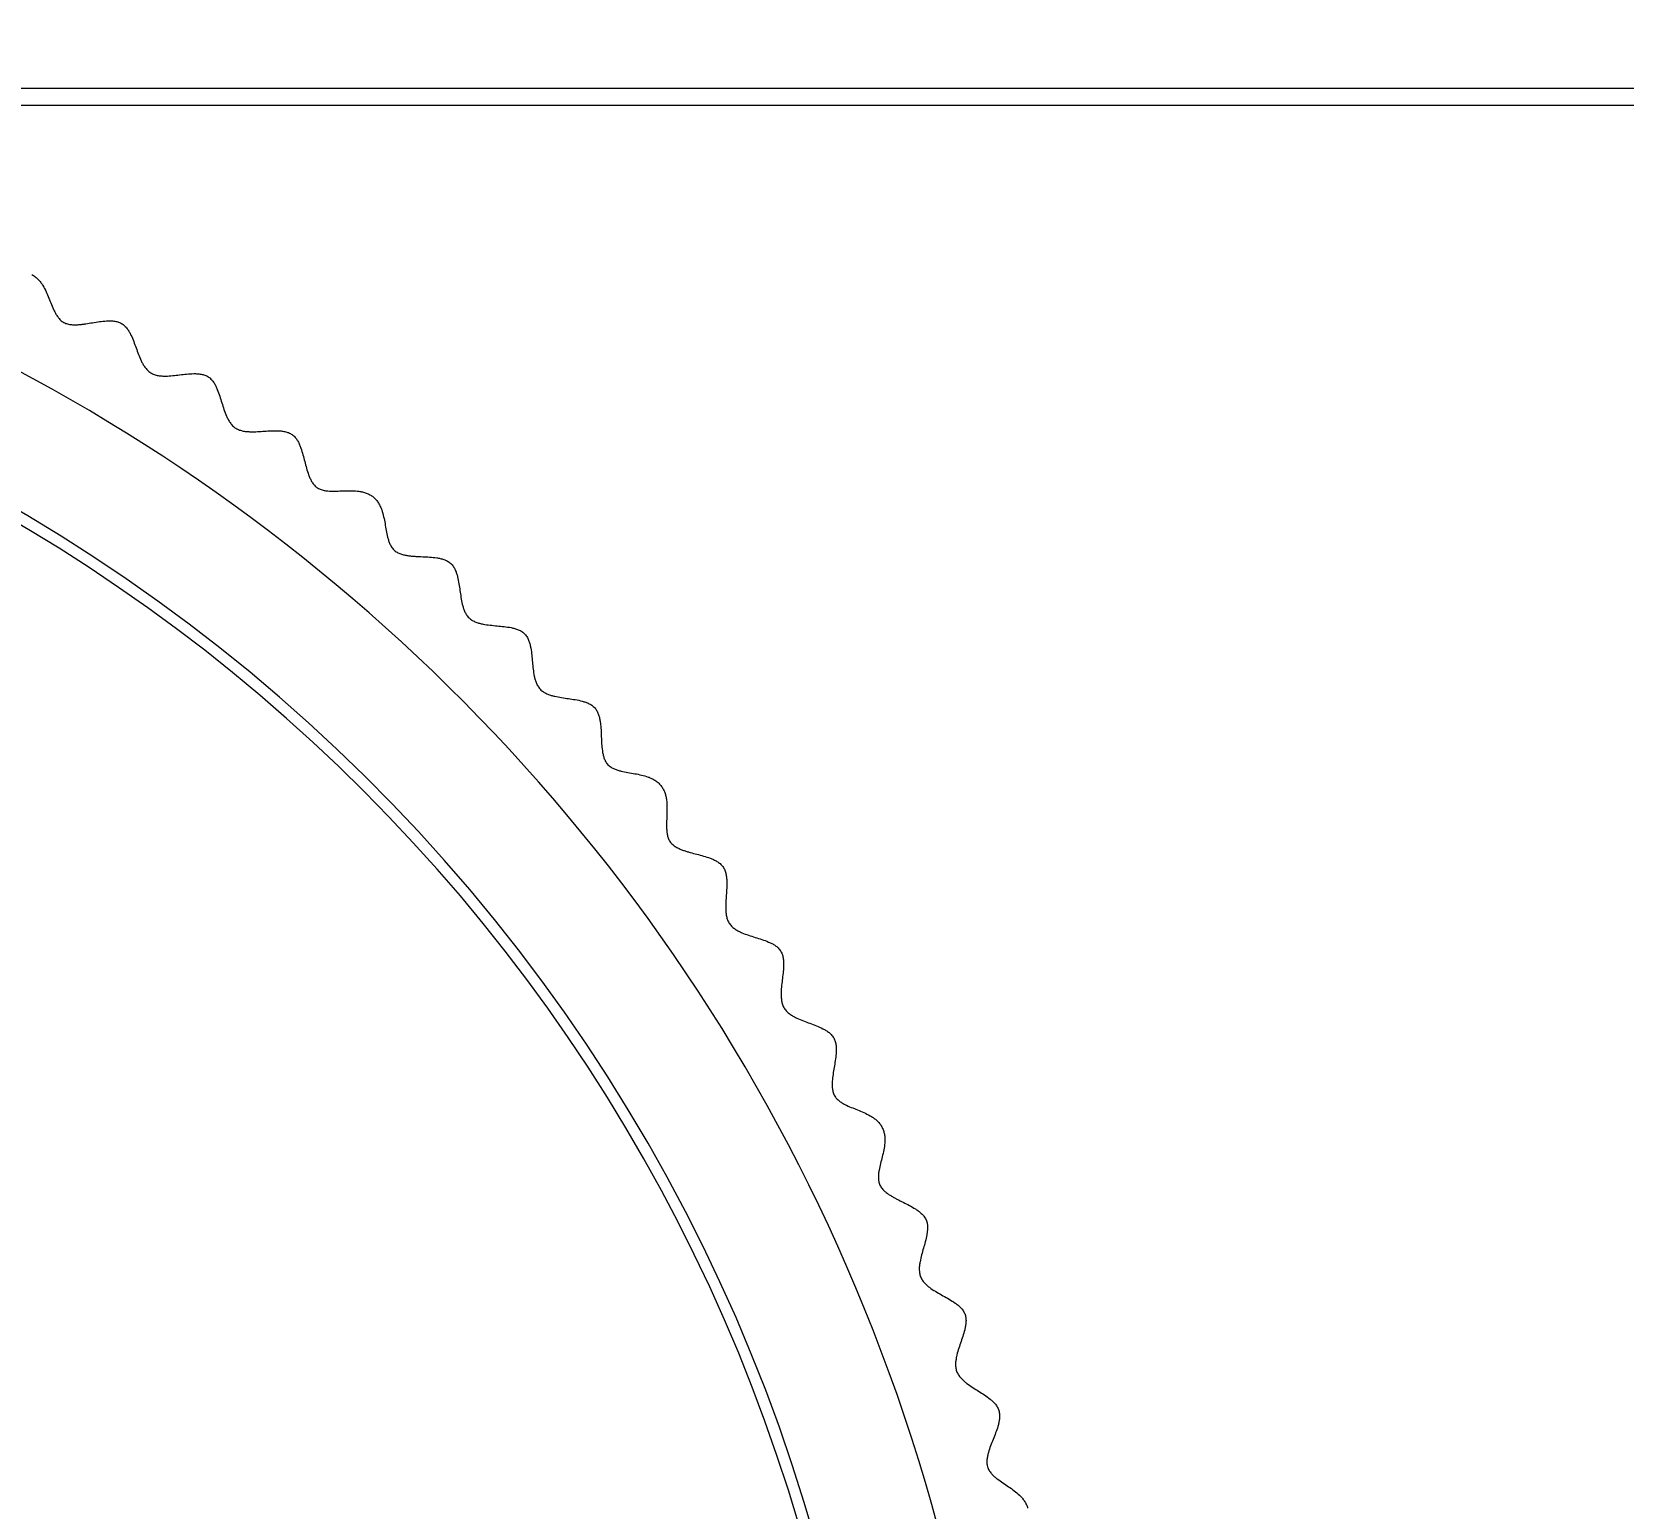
# Model space of a CAD drawing. Header units: millimetres. Extents: x -6909 to -4533, y -2578 to 782.
# Drawn here: x -4953.11 to -4934.47, y -1360.81 to -1343.52 of the extents above; entities that cross this region are included whole.
import ezdxf

# ---------------------------------------------------------------- set-up
doc = ezdxf.new("R2010")
doc.units = ezdxf.units.MM
doc.styles.get("Standard").update_dxf_attribs({"font": 'arial.ttf'})
doc.dimstyles.get("Standard").update_dxf_attribs({"dimtxt": 16, "dimasz": 16, "dimexe": 0.18, "dimexo": 0.0625, "dimgap": 3.5, "dimtad": 0, "dimdec": 1, "dimdsep": 46, "dimtxsty": 'Standard', "dimcen": 0.09, "dimclrd": 3, "dimclre": 3, "dimclrt": 3, "dimadec": 0, "dimazin": 0, "dimtfac": 1, "dimtdec": 1, "dimtofl": 0, "dimtmove": 0, "dimatfit": 3, "dimfxl": 1, "dimtolj": 1, "dimtzin": 0, "dimarcsym": 0})

# ---------------------------------------------------------------- blocks, each defined once
blk = doc.blocks.new('*D158')
at = {"color": 3, "lineweight": -2, "transparency": 16777216}
for p, q in [((-5035.062, -1373.323), (-5035.062, -1298.956)), ((-4902, -1393.622), (-4902, -1298.956)), ((-5035.062, -1299.136), (-5051.062, -1299.136)), ((-4918, -1299.136), (-5019.062, -1299.136))]:
    blk.add_line(p, q, dxfattribs=at)
at = {"color": 3, "lineweight": 18, "transparency": 16777216}
for points in [[(-5019.062, -1296.47), (-5019.062, -1301.803), (-5035.062, -1299.136)], [(-4918, -1296.47), (-4918, -1301.803), (-4902, -1299.136)]]:
    blk.add_solid(points, dxfattribs=at)
at = {"layer": 'Defpoints', "color": 0, "lineweight": 18, "transparency": 16777216}
for p in [(-4902, -1299.136), (-5035.062, -1373.386), (-4902, -1393.684)]:
    blk.add_point(p, dxfattribs=at)
at = {"color": 3, "lineweight": 18, "transparency": 16777216, "insert": (-5079.26, -1299.136), "char_height": 16, "attachment_point": 5}
blk.add_mtext('\\A1;133.1', dxfattribs=at)

msp = doc.modelspace()

# ---------------------------------------------------------------- linework, layer by layer
at = {"linetype": 'Continuous', "lineweight": 18}
msp.add_line((-4960.807, -1344.184), (-4909.246, -1344.184), dxfattribs=at)
at = {"linetype": 'Continuous', "lineweight": 13}
msp.add_line((-4909.214, -1344.385), (-4959.609, -1344.385), dxfattribs=at)
at = {"linetype": 'Continuous', "lineweight": 18}
msp.add_arc((-4963.5, -1366.684), 21.75, 290.914, 104.914, dxfattribs=at)
at = {"linetype": 'Continuous', "lineweight": 13}
for radius, start in [(20.187, 8.914), (20.32, 278.914)]:
    msp.add_arc((-4963.5, -1366.684), radius, start, 85.7398, dxfattribs=at)
at = {"linetype": 'Continuous', "lineweight": 18}
for points, knots in [([(-4965.527, -972.496), (-4965.525, -978.855), (-4965.381, -991.058), (-4964.772, -1008.622), (-4963.886, -1024.715), (-4962.81, -1039.416), (-4961.616, -1052.784), (-4960.368, -1064.87), (-4959.115, -1075.714), (-4957.793, -1086.218), (-4956.45, -1096.091), (-4955.149, -1105.05), (-4954.123, -1111.794), (-4953.38, -1116.523), (-4952.884, -1119.626), (-4952.484, -1122.097), (-4952.079, -1124.57), (-4951.597, -1127.476), (-4951.033, -1130.83), (-4950.384, -1134.629), (-4949.48, -1139.837), (-4948.286, -1146.553), (-4946.792, -1154.721), (-4945.172, -1163.347), (-4942.59, -1176.769), (-4938.861, -1195.43), (-4933.823, -1219.79), (-4929.131, -1242.149), (-4925.068, -1261.658), (-4921.87, -1277.241), (-4918.955, -1291.759), (-4916.346, -1305.107), (-4913.846, -1318.304), (-4911.516, -1331.073), (-4909.339, -1343.546), (-4907.56, -1354.213), (-4906.031, -1363.786), (-4904.615, -1373.024), (-4903.108, -1383.359), (-4901.468, -1395.35), (-4899.735, -1409.109), (-4897.972, -1424.713), (-4896.285, -1441.936), (-4894.804, -1460.262), (-4893.617, -1479.063), (-4892.77, -1497.949), (-4892.293, -1516.749), (-4892.219, -1533.792), (-4892.467, -1548.981), (-4892.942, -1562.292), (-4893.675, -1575.109), (-4894.638, -1586.947), (-4895.753, -1597.353), (-4896.907, -1606.053), (-4898.017, -1613.147), (-4898.94, -1618.319), (-4899.719, -1622.302), (-4900.531, -1626.175), (-4901.558, -1630.627), (-4902.868, -1635.672), (-4904.35, -1640.659), (-4905.972, -1645.297), (-4907.702, -1649.441), (-4909.399, -1652.768), (-4911.034, -1655.357), (-4912.231, -1656.904), (-4913.116, -1657.883), (-4913.839, -1658.592), (-4914.667, -1659.291), (-4915.668, -1659.96), (-4916.871, -1660.495), (-4917.776, -1660.638), (-4918.268, -1660.631)], [0, 0, 0, 0, 0.023949, 0.046088, 0.066568, 0.085487, 0.102899, 0.118833, 0.133296, 0.146286, 0.161296, 0.173638, 0.183277, 0.189363, 0.193434, 0.196311, 0.199768, 0.203866, 0.208609, 0.214, 0.220043, 0.230866, 0.24285, 0.255367, 0.268416, 0.301651, 0.337949, 0.377291, 0.402024, 0.425345, 0.446808, 0.466397, 0.484104, 0.504442, 0.52165, 0.537532, 0.549697, 0.561909, 0.576088, 0.59245, 0.611004, 0.631769, 0.654783, 0.678867, 0.702998, 0.727014, 0.750761, 0.774103, 0.791274, 0.808115, 0.824602, 0.840354, 0.854136, 0.865939, 0.87583, 0.883885, 0.888271, 0.89344, 0.901445, 0.909195, 0.918304, 0.927584, 0.93574, 0.945044, 0.952742, 0.959792, 0.963396, 0.967055, 0.971842, 0.978918, 0.988288, 1, 1, 1, 1]), ([(-4916.734, -1673.57), (-4915.784, -1673.489), (-4913.634, -1673.121), (-4910.545, -1671.999), (-4907.671, -1670.314), (-4905.5, -1668.603), (-4903.809, -1666.978), (-4902.417, -1665.435), (-4901.108, -1663.78), (-4899.823, -1661.949), (-4898.502, -1659.83), (-4897.008, -1657.115), (-4895.341, -1653.616), (-4893.528, -1649.125), (-4891.772, -1643.984), (-4890.214, -1638.672), (-4888.961, -1633.812), (-4888.012, -1629.74), (-4887.324, -1626.55), (-4886.619, -1623.086), (-4885.761, -1618.547), (-4884.671, -1612.075), (-4883.501, -1604.053), (-4882.324, -1594.357), (-4881.24, -1583.018), (-4880.352, -1570.445), (-4879.717, -1557.127), (-4879.269, -1540.648), (-4879.208, -1520.961), (-4879.727, -1498.181), (-4880.781, -1475.285), (-4882.318, -1452.615), (-4884.141, -1432.099), (-4886.039, -1414.295), (-4887.816, -1399.551), (-4889.524, -1386.632), (-4891.111, -1375.466), (-4892.578, -1365.695), (-4894.056, -1356.284), (-4895.647, -1346.57), (-4897.473, -1335.873), (-4899.571, -1324.063), (-4902.043, -1310.695), (-4904.932, -1295.656), (-4907.977, -1280.347), (-4911.109, -1264.98), (-4914.195, -1250.091), (-4917.332, -1235.091), (-4920.385, -1220.506), (-4923.291, -1206.536), (-4926.015, -1193.27), (-4928.551, -1180.682), (-4930.899, -1168.753), (-4933.079, -1157.353), (-4935.064, -1146.626), (-4936.784, -1136.995), (-4938.179, -1128.899), (-4939.135, -1123.167), (-4939.774, -1119.261), (-4940.306, -1115.957), (-4941.027, -1111.403), (-4942.035, -1104.842), (-4943.308, -1096.177), (-4944.641, -1086.51), (-4945.968, -1076.135), (-4947.235, -1065.358), (-4948.505, -1053.298), (-4949.726, -1039.916), (-4950.831, -1025.159), (-4951.744, -1008.966), (-4952.375, -991.25), (-4952.525, -978.925), (-4952.527, -972.496)], [0, 0, 0, 0, 0.007703, 0.017505, 0.025232, 0.032124, 0.0369, 0.041586, 0.046214, 0.05085, 0.055998, 0.06178, 0.069362, 0.077905, 0.087425, 0.096391, 0.103992, 0.110154, 0.114819, 0.118111, 0.125323, 0.134347, 0.14525, 0.158093, 0.172941, 0.189344, 0.206113, 0.223193, 0.251101, 0.279592, 0.308458, 0.337449, 0.366062, 0.387858, 0.407418, 0.424772, 0.439935, 0.452915, 0.464954, 0.478946, 0.493523, 0.510053, 0.529196, 0.550945, 0.575287, 0.596213, 0.618686, 0.64123, 0.662832, 0.683485, 0.703183, 0.721453, 0.738821, 0.755295, 0.770884, 0.784956, 0.796369, 0.805138, 0.809045, 0.812715, 0.818929, 0.827983, 0.839845, 0.854474, 0.867237, 0.881519, 0.897312, 0.914617, 0.933459, 0.953893, 0.976019, 1, 1, 1, 1]), ([(-4953.109, -1346.366), (-4953.094, -1346.373), (-4953.081, -1346.382), (-4953.062, -1346.396), (-4953.056, -1346.401), (-4953.044, -1346.412), (-4953.039, -1346.417), (-4953.023, -1346.434), (-4953.013, -1346.445), (-4952.996, -1346.469), (-4952.987, -1346.481), (-4952.965, -1346.518), (-4952.952, -1346.542), (-4952.929, -1346.592), (-4952.919, -1346.617), (-4952.898, -1346.667), (-4952.889, -1346.692), (-4952.868, -1346.742), (-4952.858, -1346.767), (-4952.84, -1346.804), (-4952.833, -1346.816), (-4952.819, -1346.841), (-4952.811, -1346.853), (-4952.794, -1346.877), (-4952.784, -1346.888), (-4952.767, -1346.904), (-4952.761, -1346.909), (-4952.748, -1346.919), (-4952.742, -1346.923), (-4952.728, -1346.931), (-4952.72, -1346.934), (-4952.705, -1346.94), (-4952.698, -1346.942), (-4952.675, -1346.948), (-4952.66, -1346.951), (-4952.631, -1346.953), (-4952.616, -1346.954), (-4952.588, -1346.954), (-4952.574, -1346.953), (-4952.546, -1346.951), (-4952.532, -1346.949), (-4952.505, -1346.946), (-4952.491, -1346.944), (-4952.451, -1346.938), (-4952.424, -1346.934), (-4952.371, -1346.925), (-4952.344, -1346.92), (-4952.29, -1346.913), (-4952.263, -1346.91), (-4952.221, -1346.907), (-4952.207, -1346.907), (-4952.185, -1346.907), (-4952.178, -1346.907), (-4952.163, -1346.908), (-4952.156, -1346.909), (-4952.134, -1346.912), (-4952.119, -1346.915), (-4952.096, -1346.921), (-4952.089, -1346.924), (-4952.074, -1346.93), (-4952.067, -1346.933), (-4952.053, -1346.941), (-4952.046, -1346.946), (-4952.034, -1346.956), (-4952.028, -1346.961), (-4952.017, -1346.971), (-4952.011, -1346.977), (-4952.001, -1346.989), (-4951.997, -1346.994), (-4951.983, -1347.012), (-4951.975, -1347.025), (-4951.961, -1347.049), (-4951.955, -1347.062), (-4951.936, -1347.099), (-4951.926, -1347.124), (-4951.906, -1347.174), (-4951.897, -1347.2), (-4951.879, -1347.25), (-4951.87, -1347.275), (-4951.85, -1347.325), (-4951.84, -1347.35), (-4951.822, -1347.388), (-4951.816, -1347.4), (-4951.802, -1347.425), (-4951.794, -1347.437), (-4951.777, -1347.461), (-4951.767, -1347.474), (-4951.75, -1347.49), (-4951.745, -1347.496), (-4951.732, -1347.506), (-4951.726, -1347.511), (-4951.712, -1347.52), (-4951.705, -1347.524), (-4951.69, -1347.531), (-4951.683, -1347.534), (-4951.668, -1347.539), (-4951.66, -1347.541), (-4951.645, -1347.545), (-4951.638, -1347.547), (-4951.615, -1347.551), (-4951.601, -1347.552), (-4951.572, -1347.554), (-4951.557, -1347.555), (-4951.515, -1347.554), (-4951.487, -1347.552), (-4951.432, -1347.547), (-4951.405, -1347.544), (-4951.351, -1347.537), (-4951.324, -1347.534), (-4951.269, -1347.529), (-4951.242, -1347.527), (-4951.199, -1347.526), (-4951.185, -1347.526), (-4951.156, -1347.528), (-4951.141, -1347.53), (-4951.111, -1347.535), (-4951.097, -1347.538), (-4951.074, -1347.547), (-4951.067, -1347.55), (-4951.052, -1347.557), (-4951.046, -1347.561), (-4951.032, -1347.57), (-4951.026, -1347.575), (-4951.014, -1347.586), (-4951.008, -1347.592), (-4950.998, -1347.603), (-4950.993, -1347.609), (-4950.984, -1347.622), (-4950.979, -1347.628), (-4950.967, -1347.647), (-4950.96, -1347.66), (-4950.947, -1347.685), (-4950.942, -1347.698), (-4950.926, -1347.737), (-4950.917, -1347.763), (-4950.9, -1347.815), (-4950.892, -1347.841), (-4950.876, -1347.893), (-4950.868, -1347.919), (-4950.85, -1347.971), (-4950.841, -1347.997), (-4950.824, -1348.036), (-4950.817, -1348.049), (-4950.807, -1348.068), (-4950.803, -1348.075), (-4950.796, -1348.087), (-4950.792, -1348.094), (-4950.783, -1348.106), (-4950.778, -1348.112), (-4950.769, -1348.124), (-4950.763, -1348.13), (-4950.752, -1348.141), (-4950.746, -1348.147), (-4950.734, -1348.157), (-4950.727, -1348.162), (-4950.707, -1348.174), (-4950.692, -1348.181), (-4950.663, -1348.191), (-4950.648, -1348.195), (-4950.619, -1348.201), (-4950.604, -1348.203), (-4950.576, -1348.205), (-4950.562, -1348.206), (-4950.52, -1348.207), (-4950.492, -1348.206), (-4950.438, -1348.204), (-4950.411, -1348.202), (-4950.357, -1348.198), (-4950.331, -1348.196), (-4950.276, -1348.194), (-4950.249, -1348.194), (-4950.207, -1348.196), (-4950.193, -1348.197), (-4950.172, -1348.2), (-4950.165, -1348.201), (-4950.15, -1348.204), (-4950.143, -1348.205), (-4950.121, -1348.211), (-4950.106, -1348.215), (-4950.085, -1348.225), (-4950.078, -1348.229), (-4950.064, -1348.237), (-4950.058, -1348.242), (-4950.045, -1348.252), (-4950.039, -1348.258), (-4950.028, -1348.269), (-4950.023, -1348.275), (-4950.009, -1348.293), (-4950, -1348.306), (-4949.986, -1348.331), (-4949.979, -1348.345), (-4949.968, -1348.371), (-4949.963, -1348.384), (-4949.949, -1348.423), (-4949.941, -1348.449), (-4949.926, -1348.501), (-4949.92, -1348.527), (-4949.906, -1348.579), (-4949.9, -1348.605), (-4949.885, -1348.658), (-4949.877, -1348.684), (-4949.863, -1348.723), (-4949.858, -1348.736), (-4949.846, -1348.762), (-4949.84, -1348.775), (-4949.829, -1348.794), (-4949.825, -1348.8), (-4949.816, -1348.813), (-4949.812, -1348.819), (-4949.802, -1348.831), (-4949.796, -1348.837), (-4949.788, -1348.845), (-4949.785, -1348.848), (-4949.778, -1348.853), (-4949.775, -1348.855), (-4949.759, -1348.867), (-4949.745, -1348.874), (-4949.716, -1348.886), (-4949.701, -1348.89), (-4949.673, -1348.896), (-4949.658, -1348.898), (-4949.63, -1348.901), (-4949.617, -1348.901), (-4949.575, -1348.903), (-4949.549, -1348.902), (-4949.495, -1348.9), (-4949.468, -1348.899), (-4949.415, -1348.898), (-4949.388, -1348.897), (-4949.334, -1348.898), (-4949.306, -1348.9), (-4949.264, -1348.906), (-4949.25, -1348.908), (-4949.222, -1348.915), (-4949.207, -1348.919), (-4949.179, -1348.93), (-4949.165, -1348.936), (-4949.137, -1348.951), (-4949.124, -1348.96), (-4949.112, -1348.97)], [0, 0, 0, 0, 0.007812, 0.007812, 0.011719, 0.011719, 0.015625, 0.015625, 0.023437, 0.023437, 0.03125, 0.03125, 0.046875, 0.046875, 0.0625, 0.0625, 0.078125, 0.078125, 0.09375, 0.09375, 0.101562, 0.101562, 0.109375, 0.109375, 0.117187, 0.117187, 0.121094, 0.121094, 0.125, 0.125, 0.128906, 0.128906, 0.132812, 0.132812, 0.140625, 0.140625, 0.148437, 0.148437, 0.15625, 0.15625, 0.164062, 0.164062, 0.171875, 0.171875, 0.1875, 0.1875, 0.203125, 0.203125, 0.21875, 0.21875, 0.226562, 0.226562, 0.230469, 0.230469, 0.234375, 0.234375, 0.242187, 0.242187, 0.246094, 0.246094, 0.25, 0.25, 0.253906, 0.253906, 0.257812, 0.257812, 0.261719, 0.261719, 0.265625, 0.265625, 0.273437, 0.273437, 0.28125, 0.28125, 0.296875, 0.296875, 0.3125, 0.3125, 0.328125, 0.328125, 0.34375, 0.34375, 0.351562, 0.351562, 0.359375, 0.359375, 0.367187, 0.367187, 0.371094, 0.371094, 0.375, 0.375, 0.378906, 0.378906, 0.382812, 0.382812, 0.386719, 0.386719, 0.390625, 0.390625, 0.398437, 0.398437, 0.40625, 0.40625, 0.421875, 0.421875, 0.4375, 0.4375, 0.453125, 0.453125, 0.46875, 0.46875, 0.476562, 0.476562, 0.484375, 0.484375, 0.492187, 0.492187, 0.496094, 0.496094, 0.5, 0.5, 0.503906, 0.503906, 0.507812, 0.507812, 0.511719, 0.511719, 0.515625, 0.515625, 0.523437, 0.523437, 0.53125, 0.53125, 0.546875, 0.546875, 0.5625, 0.5625, 0.578125, 0.578125, 0.59375, 0.59375, 0.601562, 0.601562, 0.605469, 0.605469, 0.609375, 0.609375, 0.613281, 0.613281, 0.617187, 0.617187, 0.621094, 0.621094, 0.625, 0.625, 0.632812, 0.632812, 0.640625, 0.640625, 0.648437, 0.648437, 0.65625, 0.65625, 0.671875, 0.671875, 0.6875, 0.6875, 0.703125, 0.703125, 0.71875, 0.71875, 0.726562, 0.726562, 0.730469, 0.730469, 0.734375, 0.734375, 0.742187, 0.742187, 0.746094, 0.746094, 0.75, 0.75, 0.753906, 0.753906, 0.757812, 0.757812, 0.765625, 0.765625, 0.773437, 0.773437, 0.78125, 0.78125, 0.796875, 0.796875, 0.8125, 0.8125, 0.828125, 0.828125, 0.84375, 0.84375, 0.851562, 0.851562, 0.859375, 0.859375, 0.863281, 0.863281, 0.867187, 0.867187, 0.871094, 0.871094, 0.873047, 0.873047, 0.875, 0.875, 0.882812, 0.882812, 0.890625, 0.890625, 0.898437, 0.898437, 0.90625, 0.90625, 0.921875, 0.921875, 0.9375, 0.9375, 0.953125, 0.953125, 0.96875, 0.96875, 0.976562, 0.976562, 0.984375, 0.984375, 0.992187, 0.992187, 1, 1, 1, 1]), ([(-4949.112, -1348.97), (-4949.099, -1348.981), (-4949.088, -1348.992), (-4949.072, -1349.01), (-4949.067, -1349.016), (-4949.058, -1349.029), (-4949.054, -1349.035), (-4949.041, -1349.055), (-4949.034, -1349.068), (-4949.022, -1349.095), (-4949.017, -1349.108), (-4949.002, -1349.149), (-4948.995, -1349.176), (-4948.983, -1349.229), (-4948.978, -1349.256), (-4948.968, -1349.309), (-4948.964, -1349.335), (-4948.954, -1349.388), (-4948.949, -1349.415), (-4948.939, -1349.455), (-4948.935, -1349.469), (-4948.927, -1349.496), (-4948.922, -1349.509), (-4948.909, -1349.536), (-4948.902, -1349.549), (-4948.889, -1349.568), (-4948.884, -1349.575), (-4948.873, -1349.587), (-4948.868, -1349.592), (-4948.856, -1349.603), (-4948.849, -1349.608), (-4948.836, -1349.616), (-4948.829, -1349.62), (-4948.808, -1349.63), (-4948.793, -1349.636), (-4948.765, -1349.645), (-4948.751, -1349.648), (-4948.723, -1349.654), (-4948.709, -1349.656), (-4948.682, -1349.66), (-4948.668, -1349.661), (-4948.64, -1349.664), (-4948.627, -1349.665), (-4948.586, -1349.667), (-4948.559, -1349.668), (-4948.505, -1349.671), (-4948.478, -1349.672), (-4948.423, -1349.676), (-4948.396, -1349.678), (-4948.354, -1349.685), (-4948.34, -1349.687), (-4948.319, -1349.692), (-4948.312, -1349.694), (-4948.298, -1349.698), (-4948.291, -1349.7), (-4948.27, -1349.708), (-4948.256, -1349.713), (-4948.228, -1349.729), (-4948.215, -1349.738), (-4948.197, -1349.754), (-4948.192, -1349.76), (-4948.182, -1349.772), (-4948.177, -1349.778), (-4948.164, -1349.798), (-4948.157, -1349.811), (-4948.144, -1349.838), (-4948.139, -1349.852), (-4948.13, -1349.879), (-4948.127, -1349.892), (-4948.117, -1349.933), (-4948.112, -1349.959), (-4948.103, -1350.013), (-4948.099, -1350.039), (-4948.092, -1350.092), (-4948.088, -1350.119), (-4948.079, -1350.172), (-4948.075, -1350.199), (-4948.065, -1350.239), (-4948.061, -1350.253), (-4948.052, -1350.28), (-4948.047, -1350.293), (-4948.038, -1350.314), (-4948.035, -1350.321), (-4948.028, -1350.335), (-4948.02, -1350.348), (-4948.011, -1350.361), (-4948.001, -1350.374), (-4947.995, -1350.38), (-4947.983, -1350.391), (-4947.977, -1350.396), (-4947.964, -1350.406), (-4947.958, -1350.411), (-4947.944, -1350.419), (-4947.937, -1350.422), (-4947.923, -1350.429), (-4947.916, -1350.432), (-4947.895, -1350.441), (-4947.881, -1350.445), (-4947.853, -1350.453), (-4947.839, -1350.456), (-4947.798, -1350.464), (-4947.77, -1350.468), (-4947.715, -1350.474), (-4947.688, -1350.477), (-4947.633, -1350.482), (-4947.606, -1350.484), (-4947.552, -1350.491), (-4947.524, -1350.495), (-4947.482, -1350.503), (-4947.468, -1350.506), (-4947.44, -1350.514), (-4947.426, -1350.519), (-4947.398, -1350.53), (-4947.384, -1350.537), (-4947.364, -1350.55), (-4947.358, -1350.555), (-4947.345, -1350.565), (-4947.34, -1350.57), (-4947.329, -1350.582), (-4947.323, -1350.589), (-4947.314, -1350.602), (-4947.31, -1350.608), (-4947.302, -1350.622), (-4947.299, -1350.629), (-4947.293, -1350.643), (-4947.29, -1350.65), (-4947.282, -1350.671), (-4947.278, -1350.685), (-4947.271, -1350.713), (-4947.268, -1350.727), (-4947.261, -1350.768), (-4947.257, -1350.796), (-4947.252, -1350.85), (-4947.249, -1350.877), (-4947.244, -1350.931), (-4947.242, -1350.959), (-4947.235, -1351.013), (-4947.231, -1351.041), (-4947.223, -1351.082), (-4947.219, -1351.096), (-4947.213, -1351.117), (-4947.211, -1351.124), (-4947.206, -1351.138), (-4947.203, -1351.145), (-4947.197, -1351.159), (-4947.194, -1351.166), (-4947.186, -1351.18), (-4947.182, -1351.187), (-4947.173, -1351.2), (-4947.169, -1351.206), (-4947.158, -1351.219), (-4947.153, -1351.225), (-4947.141, -1351.236), (-4947.135, -1351.241), (-4947.122, -1351.25), (-4947.115, -1351.254), (-4947.095, -1351.266), (-4947.082, -1351.273), (-4947.054, -1351.284), (-4947.04, -1351.289), (-4947.013, -1351.297), (-4946.999, -1351.301), (-4946.959, -1351.31), (-4946.932, -1351.315), (-4946.878, -1351.324), (-4946.851, -1351.327), (-4946.798, -1351.335), (-4946.771, -1351.339), (-4946.718, -1351.348), (-4946.691, -1351.354), (-4946.65, -1351.365), (-4946.637, -1351.369), (-4946.616, -1351.376), (-4946.609, -1351.379), (-4946.596, -1351.385), (-4946.589, -1351.388), (-4946.576, -1351.395), (-4946.569, -1351.398), (-4946.556, -1351.406), (-4946.549, -1351.411), (-4946.537, -1351.421), (-4946.531, -1351.426), (-4946.52, -1351.437), (-4946.514, -1351.443), (-4946.504, -1351.456), (-4946.5, -1351.462), (-4946.492, -1351.476), (-4946.488, -1351.483), (-4946.478, -1351.504), (-4946.473, -1351.518), (-4946.464, -1351.546), (-4946.461, -1351.56), (-4946.455, -1351.588), (-4946.453, -1351.602), (-4946.448, -1351.643), (-4946.445, -1351.671), (-4946.442, -1351.725), (-4946.441, -1351.751), (-4946.439, -1351.805), (-4946.438, -1351.832), (-4946.434, -1351.886), (-4946.432, -1351.914), (-4946.426, -1351.955), (-4946.423, -1351.969), (-4946.417, -1351.997), (-4946.414, -1352.011), (-4946.406, -1352.032), (-4946.404, -1352.039), (-4946.397, -1352.053), (-4946.394, -1352.06), (-4946.386, -1352.074), (-4946.382, -1352.081), (-4946.373, -1352.093), (-4946.368, -1352.099), (-4946.357, -1352.111), (-4946.351, -1352.116), (-4946.338, -1352.126), (-4946.332, -1352.13), (-4946.319, -1352.139), (-4946.313, -1352.142), (-4946.3, -1352.149), (-4946.293, -1352.152), (-4946.273, -1352.161), (-4946.26, -1352.165), (-4946.233, -1352.174), (-4946.22, -1352.177), (-4946.18, -1352.187), (-4946.154, -1352.192), (-4946.102, -1352.201), (-4946.075, -1352.206), (-4946.023, -1352.215), (-4945.997, -1352.22), (-4945.944, -1352.233), (-4945.918, -1352.24), (-4945.878, -1352.254), (-4945.865, -1352.26), (-4945.839, -1352.272), (-4945.826, -1352.279), (-4945.8, -1352.296), (-4945.787, -1352.305), (-4945.764, -1352.325), (-4945.753, -1352.337), (-4945.743, -1352.349)], [0, 0, 0, 0, 0.007812, 0.007812, 0.011719, 0.011719, 0.015625, 0.015625, 0.023437, 0.023437, 0.03125, 0.03125, 0.046875, 0.046875, 0.0625, 0.0625, 0.078125, 0.078125, 0.09375, 0.09375, 0.101563, 0.101563, 0.109375, 0.109375, 0.117188, 0.117188, 0.121094, 0.121094, 0.125, 0.125, 0.128906, 0.128906, 0.132813, 0.132813, 0.140625, 0.140625, 0.148438, 0.148438, 0.15625, 0.15625, 0.164063, 0.164063, 0.171875, 0.171875, 0.1875, 0.1875, 0.203125, 0.203125, 0.21875, 0.21875, 0.226563, 0.226563, 0.230469, 0.230469, 0.234375, 0.234375, 0.242187, 0.242187, 0.25, 0.25, 0.253906, 0.253906, 0.257812, 0.257812, 0.265625, 0.265625, 0.273437, 0.273437, 0.28125, 0.28125, 0.296875, 0.296875, 0.3125, 0.3125, 0.328125, 0.328125, 0.34375, 0.34375, 0.351562, 0.351562, 0.359375, 0.359375, 0.363281, 0.363281, 0.367187, 0.371094, 0.371094, 0.375, 0.375, 0.378906, 0.378906, 0.382812, 0.382812, 0.386719, 0.386719, 0.390625, 0.390625, 0.398437, 0.398437, 0.40625, 0.40625, 0.421875, 0.421875, 0.4375, 0.4375, 0.453125, 0.453125, 0.46875, 0.46875, 0.476562, 0.476562, 0.484375, 0.484375, 0.492187, 0.492187, 0.496094, 0.496094, 0.5, 0.5, 0.503906, 0.503906, 0.507812, 0.507812, 0.511719, 0.511719, 0.515625, 0.515625, 0.523437, 0.523437, 0.53125, 0.53125, 0.546875, 0.546875, 0.5625, 0.5625, 0.578125, 0.578125, 0.59375, 0.59375, 0.601562, 0.601562, 0.605469, 0.605469, 0.609375, 0.609375, 0.613281, 0.613281, 0.617187, 0.617187, 0.621094, 0.621094, 0.625, 0.625, 0.628906, 0.628906, 0.632812, 0.632812, 0.640625, 0.640625, 0.648437, 0.648437, 0.65625, 0.65625, 0.671875, 0.671875, 0.6875, 0.6875, 0.703125, 0.703125, 0.71875, 0.71875, 0.726562, 0.726562, 0.730469, 0.730469, 0.734375, 0.734375, 0.738281, 0.738281, 0.742187, 0.742187, 0.746094, 0.746094, 0.75, 0.75, 0.753906, 0.753906, 0.757812, 0.757812, 0.765625, 0.765625, 0.773437, 0.773437, 0.78125, 0.78125, 0.796875, 0.796875, 0.8125, 0.8125, 0.828125, 0.828125, 0.84375, 0.84375, 0.851562, 0.851562, 0.859375, 0.859375, 0.863281, 0.863281, 0.867187, 0.867187, 0.871094, 0.871094, 0.875, 0.875, 0.878906, 0.878906, 0.882812, 0.882812, 0.886719, 0.886719, 0.890625, 0.890625, 0.898437, 0.898437, 0.90625, 0.90625, 0.921875, 0.921875, 0.9375, 0.9375, 0.953125, 0.953125, 0.96875, 0.96875, 0.976563, 0.976563, 0.984375, 0.984375, 0.992188, 0.992188, 1, 1, 1, 1]), ([(-4945.743, -1352.349), (-4945.733, -1352.362), (-4945.724, -1352.375), (-4945.713, -1352.396), (-4945.709, -1352.403), (-4945.703, -1352.417), (-4945.7, -1352.424), (-4945.692, -1352.446), (-4945.688, -1352.461), (-4945.681, -1352.489), (-4945.679, -1352.504), (-4945.673, -1352.546), (-4945.672, -1352.574), (-4945.671, -1352.629), (-4945.671, -1352.656), (-4945.673, -1352.71), (-4945.674, -1352.737), (-4945.676, -1352.791), (-4945.677, -1352.818), (-4945.675, -1352.859), (-4945.674, -1352.873), (-4945.671, -1352.901), (-4945.669, -1352.916), (-4945.663, -1352.945), (-4945.659, -1352.959), (-4945.65, -1352.98), (-4945.646, -1352.987), (-4945.638, -1353.001), (-4945.634, -1353.008), (-4945.624, -1353.021), (-4945.619, -1353.027), (-4945.607, -1353.038), (-4945.602, -1353.043), (-4945.583, -1353.058), (-4945.57, -1353.066), (-4945.544, -1353.081), (-4945.531, -1353.087), (-4945.505, -1353.098), (-4945.492, -1353.103), (-4945.466, -1353.113), (-4945.453, -1353.117), (-4945.426, -1353.125), (-4945.413, -1353.129), (-4945.374, -1353.14), (-4945.347, -1353.147), (-4945.295, -1353.16), (-4945.269, -1353.167), (-4945.216, -1353.182), (-4945.19, -1353.19), (-4945.151, -1353.205), (-4945.138, -1353.211), (-4945.118, -1353.22), (-4945.112, -1353.223), (-4945.099, -1353.23), (-4945.092, -1353.233), (-4945.073, -1353.245), (-4945.061, -1353.254), (-4945.037, -1353.274), (-4945.026, -1353.286), (-4945.012, -1353.305), (-4945.008, -1353.312), (-4945, -1353.326), (-4944.997, -1353.333), (-4944.988, -1353.355), (-4944.984, -1353.37), (-4944.977, -1353.399), (-4944.975, -1353.413), (-4944.972, -1353.442), (-4944.971, -1353.456), (-4944.97, -1353.497), (-4944.971, -1353.524), (-4944.973, -1353.578), (-4944.975, -1353.605), (-4944.979, -1353.658), (-4944.981, -1353.685), (-4944.983, -1353.739), (-4944.984, -1353.766), (-4944.983, -1353.808), (-4944.982, -1353.822), (-4944.979, -1353.85), (-4944.977, -1353.864), (-4944.973, -1353.886), (-4944.971, -1353.894), (-4944.967, -1353.909), (-4944.962, -1353.923), (-4944.955, -1353.938), (-4944.948, -1353.953), (-4944.944, -1353.96), (-4944.935, -1353.973), (-4944.93, -1353.979), (-4944.919, -1353.992), (-4944.914, -1353.998), (-4944.902, -1354.008), (-4944.896, -1354.013), (-4944.884, -1354.023), (-4944.878, -1354.027), (-4944.859, -1354.04), (-4944.846, -1354.047), (-4944.82, -1354.061), (-4944.807, -1354.067), (-4944.768, -1354.083), (-4944.742, -1354.093), (-4944.69, -1354.111), (-4944.664, -1354.119), (-4944.612, -1354.135), (-4944.586, -1354.143), (-4944.533, -1354.16), (-4944.507, -1354.17), (-4944.468, -1354.187), (-4944.455, -1354.193), (-4944.429, -1354.206), (-4944.417, -1354.214), (-4944.392, -1354.231), (-4944.38, -1354.24), (-4944.363, -1354.257), (-4944.357, -1354.263), (-4944.347, -1354.276), (-4944.343, -1354.282), (-4944.334, -1354.296), (-4944.331, -1354.304), (-4944.324, -1354.318), (-4944.322, -1354.326), (-4944.317, -1354.341), (-4944.315, -1354.348), (-4944.312, -1354.363), (-4944.31, -1354.371), (-4944.307, -1354.393), (-4944.306, -1354.407), (-4944.305, -1354.436), (-4944.305, -1354.45), (-4944.307, -1354.492), (-4944.309, -1354.52), (-4944.315, -1354.574), (-4944.318, -1354.601), (-4944.324, -1354.655), (-4944.328, -1354.682), (-4944.333, -1354.737), (-4944.334, -1354.765), (-4944.335, -1354.807), (-4944.334, -1354.822), (-4944.332, -1354.843), (-4944.332, -1354.851), (-4944.33, -1354.866), (-4944.328, -1354.873), (-4944.325, -1354.888), (-4944.324, -1354.895), (-4944.319, -1354.91), (-4944.317, -1354.918), (-4944.311, -1354.933), (-4944.308, -1354.94), (-4944.3, -1354.954), (-4944.296, -1354.961), (-4944.287, -1354.974), (-4944.282, -1354.98), (-4944.271, -1354.992), (-4944.265, -1354.998), (-4944.248, -1355.014), (-4944.236, -1355.023), (-4944.212, -1355.04), (-4944.199, -1355.047), (-4944.174, -1355.061), (-4944.162, -1355.068), (-4944.124, -1355.085), (-4944.098, -1355.096), (-4944.048, -1355.115), (-4944.022, -1355.124), (-4943.972, -1355.143), (-4943.946, -1355.152), (-4943.896, -1355.173), (-4943.871, -1355.184), (-4943.833, -1355.203), (-4943.821, -1355.209), (-4943.803, -1355.221), (-4943.797, -1355.225), (-4943.784, -1355.233), (-4943.778, -1355.238), (-4943.767, -1355.247), (-4943.761, -1355.252), (-4943.75, -1355.263), (-4943.744, -1355.269), (-4943.734, -1355.281), (-4943.729, -1355.287), (-4943.721, -1355.301), (-4943.717, -1355.308), (-4943.71, -1355.322), (-4943.707, -1355.329), (-4943.701, -1355.344), (-4943.699, -1355.352), (-4943.694, -1355.374), (-4943.692, -1355.389), (-4943.689, -1355.419), (-4943.689, -1355.433), (-4943.689, -1355.462), (-4943.69, -1355.476), (-4943.693, -1355.517), (-4943.697, -1355.544), (-4943.705, -1355.598), (-4943.709, -1355.624), (-4943.718, -1355.677), (-4943.723, -1355.704), (-4943.73, -1355.758), (-4943.734, -1355.785), (-4943.737, -1355.827), (-4943.737, -1355.841), (-4943.737, -1355.869), (-4943.736, -1355.884), (-4943.733, -1355.906), (-4943.732, -1355.914), (-4943.729, -1355.929), (-4943.727, -1355.936), (-4943.723, -1355.951), (-4943.72, -1355.958), (-4943.714, -1355.973), (-4943.71, -1355.98), (-4943.701, -1355.993), (-4943.697, -1356), (-4943.687, -1356.012), (-4943.682, -1356.018), (-4943.671, -1356.028), (-4943.665, -1356.033), (-4943.654, -1356.043), (-4943.648, -1356.047), (-4943.63, -1356.06), (-4943.618, -1356.067), (-4943.594, -1356.081), (-4943.582, -1356.087), (-4943.545, -1356.105), (-4943.52, -1356.115), (-4943.471, -1356.135), (-4943.446, -1356.145), (-4943.397, -1356.165), (-4943.372, -1356.175), (-4943.323, -1356.198), (-4943.299, -1356.211), (-4943.263, -1356.234), (-4943.251, -1356.242), (-4943.228, -1356.259), (-4943.217, -1356.269), (-4943.195, -1356.29), (-4943.185, -1356.302), (-4943.166, -1356.327), (-4943.158, -1356.34), (-4943.151, -1356.354)], [0, 0, 0, 0, 0.007812, 0.007812, 0.011719, 0.011719, 0.015625, 0.015625, 0.023437, 0.023437, 0.03125, 0.03125, 0.046875, 0.046875, 0.0625, 0.0625, 0.078125, 0.078125, 0.09375, 0.09375, 0.101562, 0.101562, 0.109375, 0.109375, 0.117187, 0.117187, 0.121094, 0.121094, 0.125, 0.125, 0.128906, 0.128906, 0.132812, 0.132812, 0.140625, 0.140625, 0.148437, 0.148437, 0.15625, 0.15625, 0.164062, 0.164062, 0.171875, 0.171875, 0.1875, 0.1875, 0.203125, 0.203125, 0.21875, 0.21875, 0.226562, 0.226562, 0.230469, 0.230469, 0.234375, 0.234375, 0.242187, 0.242187, 0.25, 0.25, 0.253906, 0.253906, 0.257812, 0.257812, 0.265625, 0.265625, 0.273437, 0.273437, 0.28125, 0.28125, 0.296875, 0.296875, 0.3125, 0.3125, 0.328125, 0.328125, 0.34375, 0.34375, 0.351562, 0.351562, 0.359375, 0.359375, 0.363281, 0.363281, 0.367187, 0.371094, 0.371094, 0.375, 0.375, 0.378906, 0.378906, 0.382812, 0.382812, 0.386719, 0.386719, 0.390625, 0.390625, 0.398437, 0.398437, 0.40625, 0.40625, 0.421875, 0.421875, 0.4375, 0.4375, 0.453125, 0.453125, 0.46875, 0.46875, 0.476562, 0.476562, 0.484375, 0.484375, 0.492187, 0.492187, 0.496094, 0.496094, 0.5, 0.5, 0.503906, 0.503906, 0.507812, 0.507812, 0.511719, 0.511719, 0.515625, 0.515625, 0.523437, 0.523437, 0.53125, 0.53125, 0.546875, 0.546875, 0.5625, 0.5625, 0.578125, 0.578125, 0.59375, 0.59375, 0.601562, 0.601562, 0.605469, 0.605469, 0.609375, 0.609375, 0.613281, 0.613281, 0.617187, 0.617187, 0.621094, 0.621094, 0.625, 0.625, 0.628906, 0.628906, 0.632812, 0.632812, 0.640625, 0.640625, 0.648437, 0.648437, 0.65625, 0.65625, 0.671875, 0.671875, 0.6875, 0.6875, 0.703125, 0.703125, 0.71875, 0.71875, 0.726562, 0.726562, 0.730469, 0.730469, 0.734375, 0.734375, 0.738281, 0.738281, 0.742187, 0.742187, 0.746094, 0.746094, 0.75, 0.75, 0.753906, 0.753906, 0.757812, 0.757812, 0.765625, 0.765625, 0.773437, 0.773437, 0.78125, 0.78125, 0.796875, 0.796875, 0.8125, 0.8125, 0.828125, 0.828125, 0.84375, 0.84375, 0.851562, 0.851562, 0.859375, 0.859375, 0.863281, 0.863281, 0.867187, 0.867187, 0.871094, 0.871094, 0.875, 0.875, 0.878906, 0.878906, 0.882812, 0.882812, 0.886719, 0.886719, 0.890625, 0.890625, 0.898437, 0.898437, 0.90625, 0.90625, 0.921875, 0.921875, 0.9375, 0.9375, 0.953125, 0.953125, 0.96875, 0.96875, 0.976562, 0.976562, 0.984375, 0.984375, 0.992187, 0.992187, 1, 1, 1, 1]), ([(-4943.151, -1356.354), (-4943.143, -1356.369), (-4943.137, -1356.384), (-4943.131, -1356.406), (-4943.129, -1356.414), (-4943.125, -1356.429), (-4943.124, -1356.437), (-4943.121, -1356.46), (-4943.12, -1356.475), (-4943.119, -1356.504), (-4943.12, -1356.519), (-4943.123, -1356.562), (-4943.127, -1356.589), (-4943.138, -1356.643), (-4943.144, -1356.669), (-4943.157, -1356.722), (-4943.164, -1356.748), (-4943.177, -1356.8), (-4943.183, -1356.827), (-4943.19, -1356.867), (-4943.192, -1356.881), (-4943.195, -1356.909), (-4943.196, -1356.924), (-4943.196, -1356.954), (-4943.195, -1356.968), (-4943.19, -1356.991), (-4943.189, -1356.999), (-4943.184, -1357.014), (-4943.181, -1357.022), (-4943.174, -1357.036), (-4943.17, -1357.043), (-4943.161, -1357.056), (-4943.156, -1357.063), (-4943.142, -1357.081), (-4943.131, -1357.092), (-4943.108, -1357.111), (-4943.097, -1357.12), (-4943.074, -1357.137), (-4943.062, -1357.144), (-4943.038, -1357.159), (-4943.026, -1357.166), (-4943.002, -1357.179), (-4942.99, -1357.186), (-4942.954, -1357.205), (-4942.929, -1357.217), (-4942.881, -1357.241), (-4942.857, -1357.253), (-4942.809, -1357.279), (-4942.785, -1357.292), (-4942.749, -1357.315), (-4942.738, -1357.323), (-4942.721, -1357.336), (-4942.715, -1357.34), (-4942.704, -1357.35), (-4942.698, -1357.354), (-4942.682, -1357.37), (-4942.671, -1357.381), (-4942.652, -1357.406), (-4942.644, -1357.42), (-4942.634, -1357.442), (-4942.632, -1357.449), (-4942.627, -1357.464), (-4942.625, -1357.472), (-4942.621, -1357.495), (-4942.62, -1357.51), (-4942.62, -1357.54), (-4942.621, -1357.555), (-4942.624, -1357.583), (-4942.626, -1357.597), (-4942.633, -1357.638), (-4942.639, -1357.664), (-4942.653, -1357.717), (-4942.661, -1357.742), (-4942.675, -1357.794), (-4942.683, -1357.82), (-4942.697, -1357.872), (-4942.703, -1357.898), (-4942.71, -1357.939), (-4942.712, -1357.953), (-4942.716, -1357.981), (-4942.717, -1357.996), (-4942.717, -1358.018), (-4942.716, -1358.026), (-4942.715, -1358.041), (-4942.714, -1358.057), (-4942.711, -1358.072), (-4942.706, -1358.088), (-4942.704, -1358.096), (-4942.698, -1358.111), (-4942.694, -1358.118), (-4942.687, -1358.132), (-4942.682, -1358.139), (-4942.673, -1358.152), (-4942.668, -1358.158), (-4942.658, -1358.17), (-4942.653, -1358.176), (-4942.637, -1358.192), (-4942.626, -1358.202), (-4942.604, -1358.22), (-4942.593, -1358.229), (-4942.558, -1358.253), (-4942.534, -1358.268), (-4942.487, -1358.296), (-4942.463, -1358.31), (-4942.415, -1358.336), (-4942.391, -1358.35), (-4942.344, -1358.378), (-4942.32, -1358.392), (-4942.286, -1358.417), (-4942.274, -1358.425), (-4942.252, -1358.444), (-4942.241, -1358.454), (-4942.22, -1358.476), (-4942.21, -1358.488), (-4942.197, -1358.508), (-4942.193, -1358.515), (-4942.186, -1358.529), (-4942.183, -1358.537), (-4942.177, -1358.552), (-4942.175, -1358.56), (-4942.172, -1358.575), (-4942.171, -1358.583), (-4942.17, -1358.599), (-4942.169, -1358.607), (-4942.169, -1358.622), (-4942.17, -1358.629), (-4942.171, -1358.652), (-4942.173, -1358.666), (-4942.178, -1358.695), (-4942.181, -1358.709), (-4942.191, -1358.749), (-4942.199, -1358.776), (-4942.216, -1358.828), (-4942.225, -1358.853), (-4942.242, -1358.905), (-4942.251, -1358.931), (-4942.268, -1358.983), (-4942.275, -1359.01), (-4942.284, -1359.052), (-4942.286, -1359.066), (-4942.289, -1359.087), (-4942.29, -1359.095), (-4942.291, -1359.11), (-4942.292, -1359.117), (-4942.292, -1359.132), (-4942.292, -1359.14), (-4942.291, -1359.156), (-4942.29, -1359.164), (-4942.287, -1359.179), (-4942.285, -1359.187), (-4942.281, -1359.202), (-4942.278, -1359.21), (-4942.272, -1359.225), (-4942.268, -1359.232), (-4942.26, -1359.246), (-4942.256, -1359.252), (-4942.243, -1359.272), (-4942.233, -1359.283), (-4942.212, -1359.305), (-4942.202, -1359.315), (-4942.18, -1359.333), (-4942.169, -1359.342), (-4942.136, -1359.367), (-4942.113, -1359.383), (-4942.067, -1359.412), (-4942.045, -1359.427), (-4941.999, -1359.456), (-4941.976, -1359.47), (-4941.931, -1359.5), (-4941.909, -1359.516), (-4941.876, -1359.543), (-4941.865, -1359.552), (-4941.85, -1359.567), (-4941.845, -1359.572), (-4941.834, -1359.583), (-4941.829, -1359.588), (-4941.82, -1359.6), (-4941.815, -1359.606), (-4941.807, -1359.619), (-4941.803, -1359.626), (-4941.795, -1359.64), (-4941.792, -1359.647), (-4941.786, -1359.662), (-4941.784, -1359.67), (-4941.78, -1359.685), (-4941.778, -1359.693), (-4941.776, -1359.709), (-4941.776, -1359.716), (-4941.775, -1359.74), (-4941.776, -1359.755), (-4941.78, -1359.784), (-4941.783, -1359.798), (-4941.789, -1359.826), (-4941.792, -1359.84), (-4941.804, -1359.879), (-4941.813, -1359.905), (-4941.832, -1359.956), (-4941.842, -1359.981), (-4941.862, -1360.031), (-4941.872, -1360.056), (-4941.891, -1360.107), (-4941.9, -1360.133), (-4941.911, -1360.173), (-4941.915, -1360.187), (-4941.92, -1360.215), (-4941.923, -1360.229), (-4941.924, -1360.251), (-4941.925, -1360.259), (-4941.925, -1360.274), (-4941.925, -1360.282), (-4941.923, -1360.298), (-4941.922, -1360.305), (-4941.919, -1360.321), (-4941.917, -1360.329), (-4941.911, -1360.344), (-4941.908, -1360.351), (-4941.901, -1360.365), (-4941.897, -1360.371), (-4941.889, -1360.384), (-4941.884, -1360.39), (-4941.875, -1360.402), (-4941.87, -1360.407), (-4941.855, -1360.423), (-4941.845, -1360.433), (-4941.824, -1360.451), (-4941.814, -1360.46), (-4941.781, -1360.485), (-4941.759, -1360.5), (-4941.715, -1360.53), (-4941.693, -1360.545), (-4941.649, -1360.574), (-4941.627, -1360.59), (-4941.584, -1360.623), (-4941.563, -1360.64), (-4941.533, -1360.669), (-4941.523, -1360.68), (-4941.504, -1360.702), (-4941.495, -1360.714), (-4941.478, -1360.739), (-4941.47, -1360.752), (-4941.457, -1360.781), (-4941.452, -1360.795), (-4941.448, -1360.811)], [0, 0, 0, 0, 0.007813, 0.007813, 0.011719, 0.011719, 0.015625, 0.015625, 0.023438, 0.023438, 0.03125, 0.03125, 0.046875, 0.046875, 0.0625, 0.0625, 0.078125, 0.078125, 0.09375, 0.09375, 0.101563, 0.101563, 0.109375, 0.109375, 0.117188, 0.117188, 0.121094, 0.121094, 0.125, 0.125, 0.128906, 0.128906, 0.132813, 0.132813, 0.140625, 0.140625, 0.148438, 0.148438, 0.15625, 0.15625, 0.164063, 0.164063, 0.171875, 0.171875, 0.1875, 0.1875, 0.203125, 0.203125, 0.21875, 0.21875, 0.226563, 0.226563, 0.230469, 0.230469, 0.234375, 0.234375, 0.242188, 0.242188, 0.25, 0.25, 0.253906, 0.253906, 0.257813, 0.257813, 0.265625, 0.265625, 0.273438, 0.273438, 0.28125, 0.28125, 0.296875, 0.296875, 0.3125, 0.3125, 0.328125, 0.328125, 0.34375, 0.34375, 0.351563, 0.351563, 0.359375, 0.359375, 0.363281, 0.363281, 0.367188, 0.371094, 0.371094, 0.375, 0.375, 0.378906, 0.378906, 0.382813, 0.382813, 0.386719, 0.386719, 0.390625, 0.390625, 0.398438, 0.398438, 0.40625, 0.40625, 0.421875, 0.421875, 0.4375, 0.4375, 0.453125, 0.453125, 0.46875, 0.46875, 0.476563, 0.476563, 0.484375, 0.484375, 0.492188, 0.492188, 0.496094, 0.496094, 0.5, 0.5, 0.503906, 0.503906, 0.507812, 0.507812, 0.511719, 0.511719, 0.515625, 0.515625, 0.523437, 0.523437, 0.53125, 0.53125, 0.546875, 0.546875, 0.5625, 0.5625, 0.578125, 0.578125, 0.59375, 0.59375, 0.601562, 0.601562, 0.605469, 0.605469, 0.609375, 0.609375, 0.613281, 0.613281, 0.617187, 0.617187, 0.621094, 0.621094, 0.625, 0.625, 0.628906, 0.628906, 0.632812, 0.632812, 0.640625, 0.640625, 0.648437, 0.648437, 0.65625, 0.65625, 0.671875, 0.671875, 0.6875, 0.6875, 0.703125, 0.703125, 0.71875, 0.71875, 0.726562, 0.726562, 0.730469, 0.730469, 0.734375, 0.734375, 0.738281, 0.738281, 0.742187, 0.742187, 0.746094, 0.746094, 0.75, 0.75, 0.753906, 0.753906, 0.757812, 0.757812, 0.765625, 0.765625, 0.773437, 0.773437, 0.78125, 0.78125, 0.796875, 0.796875, 0.8125, 0.8125, 0.828125, 0.828125, 0.84375, 0.84375, 0.851562, 0.851562, 0.859375, 0.859375, 0.863281, 0.863281, 0.867187, 0.867187, 0.871094, 0.871094, 0.875, 0.875, 0.878906, 0.878906, 0.882812, 0.882812, 0.886719, 0.886719, 0.890625, 0.890625, 0.898437, 0.898437, 0.90625, 0.90625, 0.921875, 0.921875, 0.9375, 0.9375, 0.953125, 0.953125, 0.96875, 0.96875, 0.976562, 0.976562, 0.984375, 0.984375, 0.992187, 0.992187, 1, 1, 1, 1])]:
    msp.add_open_spline(points, degree=3, knots=knots, dxfattribs=at)

# ---------------------------------------------------------------- dimensions: what is measured, and where the dimension line sits
at = {"color": 1, "lineweight": 18}
dim = msp.add_linear_dim(base=(-4902, -1299.136), p1=(-5035.062, -1373.386), p2=(-4902, -1393.684), dimstyle='Standard', dxfattribs=at)
dim.commit()
dim.dimension.update_dxf_attribs({"geometry": '*D158', "text_midpoint": (-5079.26, -1299.136), "dimtype": 160})

doc.saveas('drawing.dxf')
